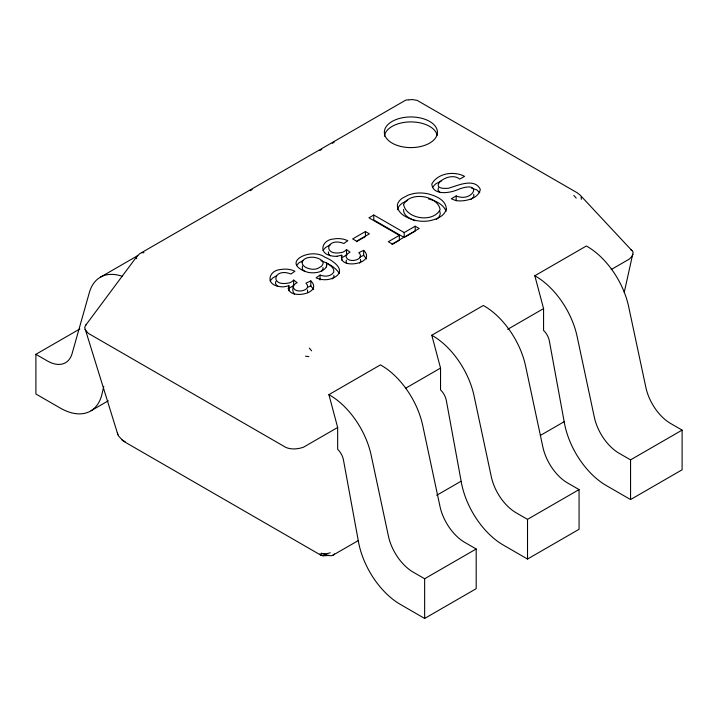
<?xml version="1.0" encoding="UTF-8"?>
<svg xmlns="http://www.w3.org/2000/svg" width="718" height="718" viewBox="0 0 718 718"><rect width="100%" height="100%" fill="white"/><g stroke="black" fill="none" stroke-linecap="round" stroke-linejoin="round"><path stroke-width="1.08" d="M333.888 275.236L333.87 276.951L332.326 278.889M403.579 209.45C403.004 215.66 410.166 218.694 414.833 220.74M330.244 552.761A12.152 8.76 -17.4 0 1 321.197 553.318L320.964 555.238L322.723 555.723L329.14 555.517A12.152 7.018 60 0 0 334.355 553.901M624.238 292.361L633.088 252.521A11.255 6.175 -13.6 0 0 632.621 251.345L580.261 195.233L577.281 192.828L417.149 100.376L412.356 99.56L409.009 99.838M103.76 386.437L102.001 394.002A60.752 35.074 60 0 1 60.204 408.03L35.9 394.002L35.9 354.315L79.815 328.97M633.025 254.244L631.625 256.838L629.156 259.18L611.189 269.555M294.434 294.138C291.418 290.907 292.693 284.14 297.162 282.659L293.653 280.101L292.567 281.106A10.842 6.256 0 0 1 289.686 282.784C269.106 287.604 273.235 266.979 290.969 274.025L294.927 271.224L292.262 270.174A14.405 8.32 0 0 0 280.487 269.564C269.376 270.291 265.086 283.475 277.642 286.141A11.12 6.417 0 0 0 284.086 286.778L288.914 285.737L288.914 290.7M346.471 260.104L346.04 261.298L346.606 262.959M438.438 187.802L437.989 190.09L440.152 192.657M275.865 281.357L275.452 283.529L277.426 286.356M302.431 266.001L302.314 269.124L304.746 271.637M307.546 292.675L307.537 289.866M288.914 285.737C284.507 300.95 324.563 294.174 310.795 280.891L305.949 283.179C313.156 290.26 294.542 294.685 293.177 286.859M336.957 256.254L341.786 255.213C337.379 270.426 377.435 263.65 363.658 250.367L358.812 252.655C366.027 259.736 347.404 264.161 346.04 256.335L347.557 253.777L350.034 252.135L346.516 249.577L345.43 250.582A10.842 6.256 0 0 1 342.558 252.26C321.969 257.08 326.098 236.455 343.832 243.501L347.799 240.701L345.134 239.65A14.405 8.32 0 0 0 333.358 239.04C322.247 239.767 317.948 252.951 330.504 255.617A11.12 6.426 0 0 0 336.957 256.254M270.103 280.989L272.687 277.992L276.484 275.847M322.974 250.465L325.559 247.468L330.325 244.865M408.542 99.973L406.191 99.955L404.306 100.951L139.777 253.678L137.156 256.084L85.693 325.236L84.706 327.498L117.905 434.704M432.478 187.308L435.557 183.996L441.633 180.73M296.696 265.283L299.029 262.743L303.113 260.589M321.61 271.224L323.019 268.756A9.065 5.232 0 0 0 322.992 267.509M359.61 263.102L360.786 261.226L360.409 259.342M85.693 325.236L86.366 324.563M436.248 219.403C439.039 217.832 441.328 214.242 439.667 211.101M320.048 275.039L316.082 277.839C322.436 280.72 330.28 280.388 336.087 276.394C346.166 269.044 331.599 259.808 324.814 257.179C311.074 246.812 278.746 262.905 307.825 272.319A14.916 8.616 0 0 0 317.302 272.409C321.691 271.619 328.09 268.469 326.528 263.012C329.697 265.077 334.409 267.527 333.87 271.987C331.133 276.645 324.59 276.924 320.048 275.039L320.048 280.002M470.945 199.38L473.674 197.019L473.781 194.3M100.574 277.094L137.802 255.599M250.223 190.692L252.126 189.588M319.851 150.493L321.754 149.389M332.254 143.331L334.166 142.227M399.352 235.36L388.33 241.724L392.297 244.012L419.177 228.495L415.21 226.206L404.198 232.56L373.791 215.014L368.944 217.805L399.352 235.36L399.352 240.324L392.001 244.56M365.426 231.546L352.646 238.923L356.613 241.212L369.393 233.835L365.426 231.546L365.426 236.509L356.299 241.778M456.181 195.933L451.335 198.733L452.475 199.29A14.055 8.113 0 0 0 459.026 200.923C466.906 201.094 478.601 198.249 480.333 189.417C474.571 177.328 457.142 185.791 448.454 188.26C424.401 190.324 448.795 169.744 459.708 179.15L464.555 176.35C454.063 170.758 437.63 173.083 431.769 184.086C433.151 196.364 451.245 192.855 458.748 189.229C483.968 179.814 473.036 203.104 456.181 195.933L456.181 200.896M91.096 410.723L108.283 400.806M373.791 215.014L373.791 219.968L404.198 237.523L415.21 231.16L415.21 226.206M328.907 394.64L380.45 364.879L381.366 365.408A60.752 35.074 60 0 1 422.722 425.469L439.972 506.378A36.447 21.046 60 0 0 464.788 542.413L476.187 548.992L476.187 588.679L424.643 618.44L400.339 604.403A60.752 35.074 60 0 1 358.542 542.117L343.428 459.798A12.152 7.018 60 0 0 337.657 449.297L337.657 427.479L328.907 394.64L329.813 395.169A60.752 35.074 60 0 1 371.17 455.23L388.429 536.14A36.447 21.046 60 0 0 413.245 572.174L424.643 578.753L476.187 548.992M431.787 335.243L483.331 305.482L484.246 306.012A60.752 35.074 60 0 1 525.594 366.072L542.853 446.982A36.447 21.046 60 0 0 567.669 483.017L579.067 489.595L579.067 529.283L527.515 559.044L503.219 545.007A60.752 35.074 60 0 1 461.423 482.72L446.309 400.402A12.152 7.018 60 0 0 440.538 389.901L440.538 368.083L431.787 335.243L432.694 335.773A60.752 35.074 60 0 1 474.051 395.833L491.309 476.743A36.447 21.046 60 0 0 516.125 512.778L527.515 519.356L579.067 489.595M534.82 275.757L586.364 245.996L587.279 246.525A60.752 35.074 60 0 1 628.636 306.586L645.886 387.496A36.447 21.046 60 0 0 670.702 423.53L682.1 430.109L682.1 469.796L630.557 499.557L606.252 485.521A60.752 35.074 60 0 1 564.456 423.234L549.342 340.915A12.152 7.018 60 0 0 543.571 330.415L543.571 308.596L534.82 275.757L535.727 276.286A60.752 35.074 60 0 1 577.084 336.347L594.342 417.257A36.447 21.046 60 0 0 619.158 453.291L630.557 459.87L682.1 430.109M337.657 427.479L303.472 447.215C297.907 449.136 291.445 449.755 285.899 447.44L88.296 333.358L84.939 329.391M405.67 388.214L440.538 368.083M507.626 329.347L543.571 308.596M332.99 555.167L358.183 540.627M436.67 495.312L460.893 481.329M540.34 435.449L564.563 421.466M359.781 257.161L363.658 255.33L363.658 250.367M307.887 287.227L310.795 285.854L310.795 280.891M407.689 200.286L402.215 203.194A23.452 13.543 0 0 0 397.359 209.755M287.972 288.268L289.686 287.738A10.842 6.256 0 0 0 292.567 286.069L293.653 285.064L293.653 280.101M322.723 555.723L324.751 555.499M141.661 252.682L144.004 252.7M305.491 356.2L308.839 356.64M471.6 188.215L476.734 189.866L479.75 192.72M428.601 198.976C435.548 200.681 443.212 204.226 446.147 211.173M125.12 441.642L121.997 439.99M321.197 553.318L329.14 555.517M321.009 260.643C327.893 263.38 335.279 266.952 339.3 273.414M35.9 354.315L47.298 360.903A36.447 21.046 60 0 0 72.114 353.516L89.364 292.531A60.752 35.074 60 0 1 122.419 276.367M630.871 249.756L631.984 250.582M319.6 554.072L320.964 555.238L123.37 441.157L119.152 436.67A12.152 8.76 -17.4 0 1 117.429 432.46M330.298 255.832L328.7 254.091L328.314 251.91M363.658 255.33L366.494 258.947M310.795 285.854L313.631 289.471M573.835 195.413L576.186 198.096M309.305 348.14L311.648 350.824M136.519 257.152L136.671 258.731M581.176 197.028L581.32 199.326M630.557 459.87L630.557 499.557M527.515 519.356L527.515 559.044M424.643 578.753L424.643 618.44M404.198 232.56L404.198 237.523M346.516 249.577L346.516 254.54L345.43 255.545A10.842 6.256 0 0 1 342.558 257.224M341.786 255.213L341.786 260.176M326.528 263.012L326.528 266.979M384.399 136.232A26.548 15.329 0 0 1 410.014 121.916A26.548 15.329 0 0 1 437.208 135.235M302.018 262.07C302.036 266.863 308.094 268.685 311.98 269.232A8.625 4.981 0 0 0 317.652 268.514L321.61 266.261L323.019 263.793A9.065 5.232 0 0 0 321.458 260.257L319.995 259.243A12.368 7.144 0 0 0 312.752 257.206C308.848 257.071 303.669 258.031 302.018 262.07M403.579 204.486C406.217 219.017 433.178 223.154 440.125 209.611C437.711 195.493 410.211 191.141 403.579 204.486M446.336 209.001C444.666 216.172 436.679 219.089 430.306 220.641A21.037 12.143 0 0 1 416.628 220.641C408.704 218.748 397.189 214.494 397.359 204.801A23.452 13.543 0 0 1 402.206 198.24L408.56 194.919L413.649 193.555A21.352 12.323 0 0 1 427.56 193.743C435.27 195.628 445.995 199.792 446.336 209.001M397.619 145.548A26.548 15.329 0 0 0 437.433 132.274A26.548 15.329 0 0 0 397.619 119A26.548 15.329 0 0 0 397.619 145.548"/></g></svg>
